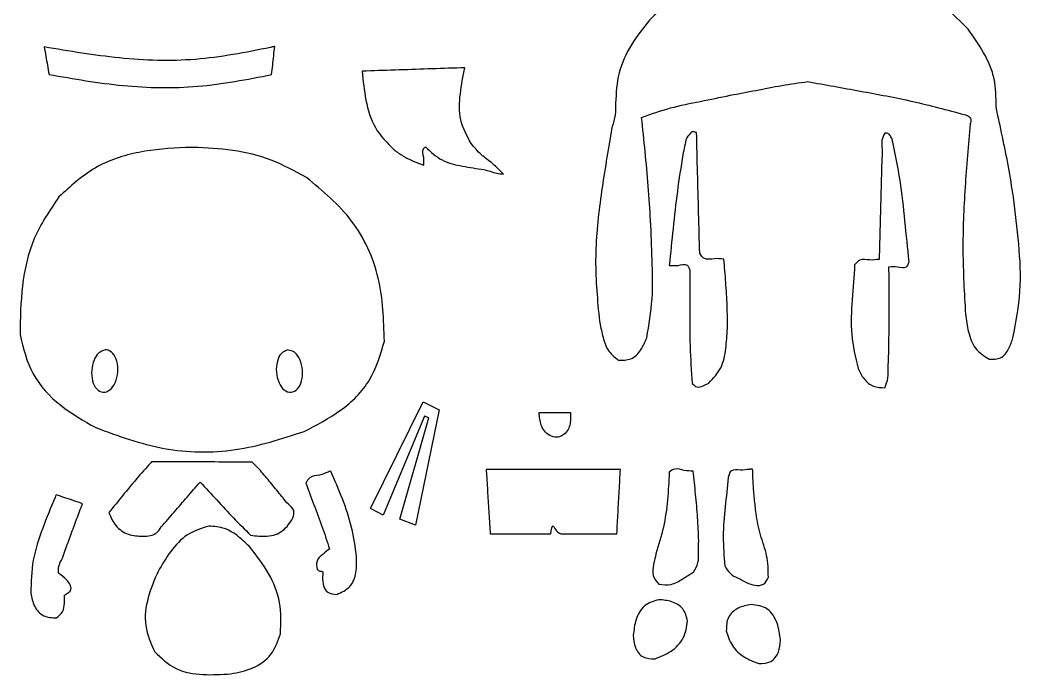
# Model space of a CAD drawing. Extents: x 20 to 557, y 92 to 795.
# Drawn here: x 20 to 531, y 92 to 427 of the extents above; entities that cross this region are included whole.
import ezdxf

# ---------------------------------------------------------------- set-up
doc = ezdxf.new("R2010")
doc.units = 0
doc.layers.add('Layer_1', color=7, linetype='CONTINUOUS')

msp = doc.modelspace()

# ---------------------------------------------------------------- linework, layer by layer
at = {"layer": 'Layer_1', "color": 7}
for points in [[(147.620464, 413.102479), (147.620464, 413.102479)], [(244.993272, 402.661839), (244.993272, 402.661799)], [(363.129992, 369.969175), (363.129992, 369.969175)], [(461.748384, 369.221311), (461.748384, 369.221311)], [(108.231816, 362.009031), (108.231816, 362.008991)], [(63.106816, 258.358991), (63.106816, 258.358991)], [(156.506816, 258.358991), (156.506816, 258.358991)], [(198.722808, 177.256151), (225.791384, 231.891551), (233.89964, 227.677895), (221.828112, 168.779647), (213.729432, 171.737855), (228.670368, 223.701727), (226.492816, 224.465559), (205.297416, 173.913047), (198.722808, 177.256151)], [(285.030728, 226.299231), (301.13, 226.299231)], [(285.030728, 226.299231), (285.030728, 226.299231)], [(86.91684, 201.089015), (86.46684, 200.689015), (86.46684, 200.689055)], [(178.498576, 196.355303), (177.738256, 196.106471), (177.123576, 195.905303), (177.123576, 195.905303)], [(258.044304, 195.468255), (258.044304, 195.468255)], [(351.533768, 195.813895), (351.531368, 195.738215), (351.531504, 195.738183)], [(392.481504, 197.288183), (392.481504, 197.288183)], [(38.144498, 184.233471), (37.81449, 183.504711), (37.544498, 182.908471), (37.544498, 182.908471)], [(116.148064, 168.256055), (116.148064, 168.256055)], [(346.183408, 130.597055), (346.183408, 130.597055)], [(393.363992, 128.147695), (393.363992, 128.147695)]]:
    msp.add_lwpolyline(points, dxfattribs=at)
for points, knots in [([(418.3338, 459.217503), (408.840355, 458.32718), (389.88262, 456.549269), (362.514958, 446.439457), (348.415691, 433.564019), (341.3838, 427.142503)], [0, 0, 0, 0, 28.581593, 57.075412, 85.426163, 85.426163, 85.426163, 85.426163]), ([(504.3588, 422.467503), (496.717446, 430.062943), (481.417547, 445.27091), (450.478651, 456.95323), (429.062323, 458.461789), (418.3338, 459.217503)], [0, 0, 0, 0, 32.030317, 64.132689, 96.357362, 96.357362, 96.357362, 96.357362]), ([(341.3838, 427.142503), (338.153973, 423.027975), (331.694013, 414.798529), (324.925108, 400.281177), (324.380387, 389.778794), (324.1088, 384.542503)], [0, 0, 0, 0, 15.693298, 31.388085, 46.994056, 46.994056, 46.994056, 46.994056]), ([(518.5838, 382.692503), (518.590365, 387.514006), (518.603553, 397.199355), (512.646785, 410.677922), (507.119955, 418.539786), (504.3588, 422.467503)], [0, 0, 0, 0, 14.321772, 28.769317, 43.19325, 43.19325, 43.19325, 43.19325]), ([(147.620464, 413.102479), (134.903985, 410.575538), (109.445925, 405.516667), (70.322192, 406.90839), (44.772863, 411.204139), (31.995426, 413.352479)], [0, 0, 0, 0, 38.782848, 77.642253, 116.518528, 116.518528, 116.518528, 116.518528]), ([(31.995426, 413.352479), (32.270042, 411.794071), (32.819273, 408.677252), (33.632663, 404.000199), (34.1912, 400.885046), (34.470466, 399.327479)], [0, 0, 0, 0, 4.747257, 9.494523, 14.241728, 14.241728, 14.241728, 14.241728]), ([(149.870464, 413.677479), (149.620464, 413.61359), (149.120464, 413.485813), (148.370464, 413.294145), (147.870464, 413.166367), (147.620464, 413.102479)], [0, 0, 0, 0, 0.774103, 1.548207, 2.32231, 2.32231, 2.32231, 2.32231]), ([(148.245464, 399.202479), (148.427046, 400.810698), (148.79021, 404.027137), (149.338953, 408.851345), (149.693294, 412.068769), (149.870464, 413.677479)], [0, 0, 0, 0, 4.855313, 9.71063, 14.565936, 14.565936, 14.565936, 14.565936]), ([(34.470466, 399.327479), (47.028318, 397.103352), (72.143528, 392.655187), (110.660322, 391.910508), (135.723121, 396.772993), (148.245464, 399.202479)], [0, 0, 0, 0, 38.2422, 76.482895, 114.668357, 114.668357, 114.668357, 114.668357]), ([(244.993272, 402.661799), (239.387729, 402.472486), (228.176641, 402.09386), (211.360265, 401.518551), (200.148934, 401.147383), (194.543272, 400.961799)], [0, 0, 0, 0, 16.826217, 33.652439, 50.478636, 50.478636, 50.478636, 50.478636]), ([(194.543272, 400.961799), (195.038443, 396.018647), (196.02532, 386.166936), (200.2487, 371.443738), (207.29824, 364.302579), (210.818272, 360.736799)], [0, 0, 0, 0, 14.952786, 29.800934, 44.609219, 44.609219, 44.609219, 44.609219]), ([(250.293272, 363.936799), (248.099961, 367.878678), (243.695715, 375.794111), (244.45093, 389.605307), (246.110579, 398.34956), (246.943272, 402.736799)], [0, 0, 0, 0, 13.26987, 26.646371, 40.115662, 40.115662, 40.115662, 40.115662]), ([(382.6838, 388.642503), (387.076115, 389.481507), (395.864489, 391.16023), (409.018577, 393.750139), (417.860757, 395.02128), (422.271968, 395.655431)], [0, 0, 0, 0, 13.415785, 26.843008, 40.210358, 40.210358, 40.210358, 40.210358]), ([(422.271968, 395.655431), (431.234111, 394.038069), (449.159652, 390.803118), (476.013819, 385.865692), (493.573242, 381.130122), (502.3338, 378.767503)], [0, 0, 0, 0, 27.324165, 54.65216, 81.861178, 81.861178, 81.861178, 81.861178]), ([(324.1088, 384.542503), (324.133061, 382.535576), (324.182217, 378.469193), (322.272855, 372.63274), (321.613333, 368.599592), (321.283904, 366.585047)], [0, 0, 0, 0, 5.979777, 12.11607, 18.240025, 18.240025, 18.240025, 18.240025]), ([(337.4088, 377.342503), (342.289633, 379.065834), (352.082605, 382.52355), (367.402218, 385.492895), (377.589448, 387.592532), (382.6838, 388.642503)], [0, 0, 0, 0, 15.506268, 31.111997, 46.722247, 46.722247, 46.722247, 46.722247]), ([(502.3338, 378.767503), (503.130599, 378.598228), (504.565241, 378.293447), (506.02344, 376.247823), (505.547755, 374.813435), (505.2838, 374.017503)], [0, 0, 0, 0, 2.382727, 4.290118, 6.667974, 6.667974, 6.667974, 6.667974]), ([(527.4588, 336.592503), (526.666323, 341.759137), (525.081045, 352.094509), (521.844842, 367.413256), (519.668723, 377.609217), (518.5838, 382.692503)], [0, 0, 0, 0, 15.678004, 31.362396, 46.956635, 46.956635, 46.956635, 46.956635]), ([(341.992896, 324.511671), (341.622418, 330.400423), (340.881047, 342.184503), (339.255983, 359.789923), (338.023299, 371.503316), (337.4088, 377.342503)], [0, 0, 0, 0, 17.700319, 35.420408, 53.034856, 53.034856, 53.034856, 53.034856]), ([(505.2838, 374.017503), (504.386319, 363.2171), (502.591114, 341.613367), (501.100943, 309.091135), (502.356364, 287.438894), (502.9838, 276.617503)], [0, 0, 0, 0, 32.517612, 65.044039, 97.542062, 97.542062, 97.542062, 97.542062]), ([(363.129992, 369.969175), (362.115026, 368.980937), (360.010141, 366.93148), (359.479249, 362.479677), (358.812414, 359.655084), (358.48256, 358.257879)], [0, 0, 0, 0, 4.127622, 8.560065, 12.898784, 12.898784, 12.898784, 12.898784]), ([(365.479992, 369.594175), (365.219441, 369.649781), (364.695982, 369.761495), (363.933959, 370.052109), (363.396106, 369.996626), (363.129992, 369.969175)], [0, 0, 0, 0, 0.800752, 1.608748, 2.400015, 2.400015, 2.400015, 2.400015]), ([(367.09216, 307.793351), (366.912713, 314.660103), (366.553818, 328.393608), (366.009765, 348.993709), (365.656583, 362.727355), (365.479992, 369.594175)], [0, 0, 0, 0, 20.607289, 41.21458, 61.821849, 61.821849, 61.821849, 61.821849]), ([(461.748384, 369.221311), (461.117409, 368.067083), (459.7149, 365.501509), (460.580281, 361.032714), (460.32839, 357.989195), (460.205152, 356.500151)], [0, 0, 0, 0, 3.838574, 8.53224, 13.028339, 13.028339, 13.028339, 13.028339]), ([(465.598384, 365.546311), (465.393736, 366.167901), (464.986005, 367.406322), (463.810345, 369.252084), (462.426915, 369.231437), (461.748384, 369.221311)], [0, 0, 0, 0, 1.998028, 3.980763, 5.889331, 5.889331, 5.889331, 5.889331]), ([(266.743272, 348.361799), (264.993428, 350.167724), (261.484204, 353.789417), (255.133972, 358.034463), (251.90915, 361.966535), (250.293272, 363.936799)], [0, 0, 0, 0, 7.529603, 15.100242, 22.703511, 22.703511, 22.703511, 22.703511]), ([(321.283904, 366.585047), (319.548782, 356.292574), (316.077897, 335.703831), (312.889782, 304.406055), (314.836388, 283.574058), (315.808808, 273.167503)], [0, 0, 0, 0, 31.330057, 62.67167, 93.956507, 93.956507, 93.956507, 93.956507]), ([(474.17028, 303.492487), (473.450997, 310.427273), (472.012154, 324.299496), (469.913779, 345.112251), (467.034804, 358.744639), (465.598384, 365.546311)], [0, 0, 0, 0, 20.920395, 41.848792, 62.6882, 62.6882, 62.6882, 62.6882]), ([(104.206816, 361.984031), (96.253795, 361.477495), (80.378557, 360.466385), (57.130374, 352.863034), (45.369443, 342.032745), (39.50682, 336.634031)], [0, 0, 0, 0, 23.910402, 47.728191, 71.401882, 71.401882, 71.401882, 71.401882]), ([(108.231816, 362.008991), (107.783922, 362.010967), (106.8891, 362.014915), (105.547361, 362.006845), (104.653655, 361.991636), (104.206816, 361.984031)], [0, 0, 0, 0, 1.34369, 2.68448, 4.025184, 4.025184, 4.025184, 4.025184]), ([(166.031816, 346.609031), (160.126354, 349.828894), (148.295465, 356.279504), (128.438331, 361.02379), (114.974582, 361.680263), (108.231816, 362.009031)], [0, 0, 0, 0, 20.108482, 40.284942, 60.526794, 60.526794, 60.526794, 60.526794]), ([(210.818272, 360.736799), (212.365485, 359.631078), (215.461965, 357.418169), (220.626259, 354.923085), (224.201211, 353.600026), (225.993272, 352.936799)], [0, 0, 0, 0, 5.696179, 11.399924, 17.13301, 17.13301, 17.13301, 17.13301]), ([(225.993272, 352.936799), (226.122531, 354.178434), (226.40142, 356.857381), (224.795549, 360.724403), (226.521371, 361.899524), (226.943272, 362.186799)], [0, 0, 0, 0, 3.857394, 8.322695, 9.767503, 9.767503, 9.767503, 9.767503]), ([(226.943272, 362.186799), (229.632729, 359.698894), (235.027962, 354.707987), (245.920339, 352.220285), (253.078042, 351.182394), (256.668272, 350.661799)], [0, 0, 0, 0, 10.803498, 21.672555, 32.610945, 32.610945, 32.610945, 32.610945]), ([(358.48256, 358.257879), (357.496602, 351.993996), (355.524812, 339.467025), (353.455312, 320.551552), (352.188604, 307.931676), (351.554992, 301.619175)], [0, 0, 0, 0, 19.020375, 38.038337, 57.071759, 57.071759, 57.071759, 57.071759]), ([(460.205152, 356.500151), (460.0544, 350.744169), (459.752896, 339.232204), (459.30064, 321.964258), (458.999136, 310.452293), (458.848384, 304.696311)], [0, 0, 0, 0, 17.273867, 34.547737, 51.821604, 51.821604, 51.821604, 51.821604]), ([(256.668272, 350.661799), (257.785466, 350.373861), (260.01337, 349.799656), (263.279951, 348.602539), (265.587073, 348.442168), (266.743272, 348.361799)], [0, 0, 0, 0, 3.463097, 6.906097, 10.364878, 10.364878, 10.364878, 10.364878]), ([(205.906816, 262.934031), (205.569991, 273.744242), (204.896749, 295.351578), (191.023041, 325.888959), (174.352598, 339.710321), (166.031816, 346.609031)], [0, 0, 0, 0, 32.279955, 64.520836, 96.650209, 96.650209, 96.650209, 96.650209]), ([(39.50682, 336.634031), (34.825307, 329.756017), (25.432829, 315.95672), (20.078567, 291.143177), (19.780816, 274.541557), (19.63182, 266.234031)], [0, 0, 0, 0, 24.7537, 49.663123, 74.612889, 74.612889, 74.612889, 74.612889]), ([(527.2338, 264.642503), (528.743418, 272.547422), (531.770238, 288.396981), (530.476093, 312.650596), (528.464029, 328.616115), (527.4588, 336.592503)], [0, 0, 0, 0, 24.058084, 48.237053, 72.377451, 72.377451, 72.377451, 72.377451]), ([(340.0588, 264.642503), (341.164691, 271.222731), (343.381424, 284.41265), (342.851449, 304.500237), (342.278969, 317.843789), (341.992896, 324.511671)], [0, 0, 0, 0, 19.970111, 40.029639, 60.065762, 60.065762, 60.065762, 60.065762]), ([(379.505, 304.744175), (377.919139, 304.95411), (374.672319, 305.383921), (369.511572, 304.013107), (367.800226, 306.687024), (367.09216, 307.793351)], [0, 0, 0, 0, 4.896011, 10.02387, 13.64286, 13.64286, 13.64286, 13.64286]), ([(351.554992, 301.619175), (352.982081, 301.504868), (355.874686, 301.273175), (360.861341, 302.890283), (361.750852, 300.017698), (362.121968, 298.819215)], [0, 0, 0, 0, 4.467903, 9.056112, 12.340795, 12.340795, 12.340795, 12.340795]), ([(381.23, 269.169175), (381.247301, 273.128833), (381.281908, 281.049551), (380.446483, 292.904191), (379.818821, 300.797595), (379.505, 304.744175)], [0, 0, 0, 0, 11.87488, 23.753967, 35.632319, 35.632319, 35.632319, 35.632319]), ([(458.848384, 304.696311), (457.277215, 304.493504), (454.057026, 304.077842), (449.046683, 305.345988), (447.119576, 302.882651), (446.310752, 301.848767)], [0, 0, 0, 0, 4.825967, 9.891061, 13.554508, 13.554508, 13.554508, 13.554508]), ([(463.848384, 300.921311), (465.239116, 301.053009), (468.08305, 301.322321), (472.926016, 299.651709), (473.814794, 302.395176), (474.17028, 303.492487)], [0, 0, 0, 0, 4.356109, 8.907892, 11.942063, 11.942063, 11.942063, 11.942063]), ([(362.121968, 298.819215), (362.102637, 292.416961), (362.063963, 279.608653), (361.864123, 260.392651), (362.841696, 247.622726), (363.329992, 241.244175)], [0, 0, 0, 0, 19.209352, 38.430102, 57.612291, 57.612291, 57.612291, 57.612291]), ([(446.310752, 301.848767), (445.883104, 295.941377), (445.026957, 284.11485), (443.92269, 266.229821), (446.660149, 254.641975), (448.023384, 248.871311)], [0, 0, 0, 0, 17.79749, 35.630373, 53.320653, 53.320653, 53.320653, 53.320653]), ([(463.689704, 254.871143), (463.785214, 259.987212), (463.976236, 270.219474), (464.001675, 285.571077), (463.899481, 295.804577), (463.848384, 300.921311)], [0, 0, 0, 0, 15.350659, 30.701695, 46.052638, 46.052638, 46.052638, 46.052638]), ([(502.9838, 276.617503), (503.382937, 273.632843), (504.182893, 267.650942), (507.302052, 258.657533), (512.509461, 255.318292), (515.0838, 253.667503)], [0, 0, 0, 0, 9.095351, 18.229043, 27.159004, 27.159004, 27.159004, 27.159004]), ([(315.808808, 273.167503), (316.341612, 270.693051), (317.409427, 265.733897), (319.476368, 258.134296), (323.451806, 254.839457), (325.4088, 253.217503)], [0, 0, 0, 0, 7.648668, 15.329018, 22.775542, 22.775542, 22.775542, 22.775542]), ([(19.63182, 266.234031), (21.31665, 259.266646), (24.697425, 245.285905), (39.857082, 229.150418), (52.222175, 222.123622), (58.40682, 218.609031)], [0, 0, 0, 0, 21.192166, 42.524162, 63.870645, 63.870645, 63.870645, 63.870645]), ([(371.729992, 241.444175), (374.047895, 243.897939), (378.736544, 248.861407), (380.637413, 259.111166), (381.032615, 265.81895), (381.23, 269.169175)], [0, 0, 0, 0, 9.922652, 20.071521, 30.19822, 30.19822, 30.19822, 30.19822]), ([(164.881816, 216.684031), (171.243674, 219.97094), (183.956778, 226.539275), (199.900168, 242.094044), (203.908512, 256.000942), (205.906816, 262.934031)], [0, 0, 0, 0, 21.491141, 42.946431, 64.276449, 64.276449, 64.276449, 64.276449]), ([(325.4088, 253.217503), (327.699322, 253.126595), (332.38315, 252.9407), (337.437606, 258.362288), (339.186352, 262.552172), (340.0588, 264.642503)], [0, 0, 0, 0, 6.582939, 13.461281, 20.309411, 20.309411, 20.309411, 20.309411]), ([(515.0838, 253.667503), (517.164873, 253.610743), (521.394752, 253.495375), (525.409792, 258.873269), (526.624561, 262.715516), (527.2338, 264.642503)], [0, 0, 0, 0, 5.906429, 12.0051, 18.141114, 18.141114, 18.141114, 18.141114]), ([(63.106816, 258.358991), (63.181669, 258.364141), (63.330894, 258.374409), (63.556272, 258.373047), (64.932905, 258.301764), (67.599671, 256.635834), (69.460714, 252.278374), (69.874531, 246.986357), (68.635711, 241.823945), (66.126409, 237.814734), (62.031311, 236.077241), (58.258803, 238.436551), (56.405098, 242.784195), (55.995483, 247.99361), (57.155985, 252.91631), (59.414892, 257.011612), (61.966812, 257.942943), (63.106816, 258.358991)], [0, 0, 0, 0, 0.225016, 0.448583, 0.675693, 4.357434, 8.930543, 14.484765, 20.038437, 24.609234, 28.289039, 31.970778, 36.543886, 42.098108, 47.335408, 51.721705, 55.263269, 55.263269, 55.263269, 55.263269]), ([(156.506816, 258.358991), (157.750945, 258.083949), (160.540272, 257.467308), (163.086389, 253.170085), (164.324631, 248.105022), (163.908948, 242.783482), (162.054823, 238.436485), (158.280185, 236.076637), (154.181401, 237.816203), (151.658737, 241.815364), (150.410443, 247.008188), (150.836171, 252.202066), (152.666887, 256.846555), (155.322422, 257.892493), (156.506816, 258.358991)], [0, 0, 0, 0, 3.685924, 8.263814, 13.81905, 19.373271, 23.94638, 27.628122, 31.314046, 35.891936, 41.447172, 47.001393, 51.574502, 55.256244, 55.256244, 55.256244, 55.256244]), ([(461.798384, 239.046311), (462.404739, 240.69708), (463.644347, 244.071848), (463.351475, 249.491658), (463.577505, 253.086632), (463.689704, 254.871143)], [0, 0, 0, 0, 5.220298, 10.672175, 16.0459, 16.0459, 16.0459, 16.0459]), ([(448.023384, 248.871311), (448.931568, 247.053175), (450.748706, 243.415363), (455.654757, 239.197585), (459.770254, 239.096249), (461.798384, 239.046311)], [0, 0, 0, 0, 6.098599, 12.202367, 18.132916, 18.132916, 18.132916, 18.132916]), ([(363.329992, 241.244175), (364.016937, 240.458043), (365.493672, 238.768082), (368.900097, 240.013608), (370.791665, 240.969833), (371.729992, 241.444175)], [0, 0, 0, 0, 2.871468, 6.17284, 9.422558, 9.422558, 9.422558, 9.422558]), ([(301.13, 226.299231), (301.128429, 225.211338), (301.123841, 222.03362), (300.271616, 216.497838), (293.688551, 212.286515), (286.981535, 216.439445), (285.374778, 221.988693), (285.117118, 225.216863), (285.030728, 226.299231)], [0, 0, 0, 0, 3.281647, 9.585638, 15.955889, 23.009014, 29.478211, 32.741349, 32.741349, 32.741349, 32.741349]), ([(58.40682, 218.609031), (69.842435, 214.413841), (92.745225, 206.011884), (130.095005, 205.345467), (153.294711, 212.90728), (164.881816, 216.684031)], [0, 0, 0, 0, 36.385204, 72.870822, 109.276332, 109.276332, 109.276332, 109.276332]), ([(86.46684, 200.689055), (84.004004, 197.931117), (79.070905, 192.406924), (72.083819, 183.767882), (67.371531, 178.047488), (65.01684, 175.189055)], [0, 0, 0, 0, 11.09087, 22.215188, 33.325791, 33.325791, 33.325791, 33.325791]), ([(138.34184, 201.014055), (132.627951, 201.022122), (121.200172, 201.038255), (104.058508, 201.065007), (92.63073, 201.081012), (86.91684, 201.089015)], [0, 0, 0, 0, 17.141686, 34.283369, 51.425055, 51.425055, 51.425055, 51.425055]), ([(154.126152, 182.678535), (152.396536, 184.743709), (148.936545, 188.874964), (143.938944, 195.217625), (140.20367, 199.085921), (138.34184, 201.014055)], [0, 0, 0, 0, 8.082204, 16.167952, 24.20357, 24.20357, 24.20357, 24.20357]), ([(177.123576, 195.905303), (175.700557, 195.298162), (172.744595, 194.03698), (167.881068, 193.9017), (166.333444, 191.36966), (165.708632, 190.347415)], [0, 0, 0, 0, 4.683, 9.727744, 13.143414, 13.143414, 13.143414, 13.143414]), ([(191.698576, 152.480303), (190.996808, 157.547747), (189.591078, 167.698471), (184.61496, 182.285076), (180.536382, 191.667502), (178.498576, 196.355303)], [0, 0, 0, 0, 15.315171, 30.678199, 46.0189, 46.0189, 46.0189, 46.0189]), ([(257.944304, 197.168255), (257.955419, 196.979366), (257.977649, 196.601589), (258.010959, 196.034921), (258.033189, 195.657144), (258.044304, 195.468255)], [0, 0, 0, 0, 0.567646, 1.135293, 1.702939, 1.702939, 1.702939, 1.702939]), ([(258.044304, 195.468255), (258.260657, 191.99879), (258.693363, 185.059858), (259.336387, 174.651089), (259.774998, 167.712531), (259.994304, 164.243255)], [0, 0, 0, 0, 10.428613, 20.857231, 31.285832, 31.285832, 31.285832, 31.285832]), ([(324.744304, 164.243255), (324.943586, 167.901777), (325.342151, 175.218831), (325.95298, 186.193696), (326.363863, 193.51007), (326.569304, 197.168255)], [0, 0, 0, 0, 10.991837, 21.983699, 32.975546, 32.975546, 32.975546, 32.975546]), ([(351.531504, 195.738183), (351.307696, 191.03045), (350.860957, 181.633424), (348.870622, 167.610816), (346.111977, 158.614894), (344.731504, 154.113183)], [0, 0, 0, 0, 14.139416, 28.223446, 42.330983, 42.330983, 42.330983, 42.330983]), ([(363.706504, 196.413183), (362.210083, 196.428064), (359.103578, 196.458958), (354.720846, 198.225553), (352.442253, 196.501344), (351.533768, 195.813895)], [0, 0, 0, 0, 4.538238, 9.42118, 12.658938, 12.658938, 12.658938, 12.658938]), ([(366.581504, 160.663183), (366.429191, 164.647024), (366.124551, 172.615094), (365.050001, 184.529952), (364.15433, 192.45216), (363.706504, 196.413183)], [0, 0, 0, 0, 11.958422, 23.918012, 35.877109, 35.877109, 35.877109, 35.877109]), ([(392.481504, 197.288183), (391.014077, 197.081776), (388.088367, 196.670247), (382.919801, 197.562434), (382.049546, 194.531896), (381.656504, 193.163183)], [0, 0, 0, 0, 4.601917, 9.175159, 12.941772, 12.941772, 12.941772, 12.941772]), ([(394.156504, 197.413183), (393.970393, 197.399291), (393.598171, 197.371508), (393.039837, 197.329846), (392.667615, 197.30207), (392.481504, 197.288183)], [0, 0, 0, 0, 0.559887, 1.119772, 1.679658, 1.679658, 1.679658, 1.679658]), ([(395.931504, 174.738183), (395.629498, 177.241017), (395.024082, 182.258328), (394.424583, 189.822381), (394.245847, 194.883376), (394.156504, 197.413183)], [0, 0, 0, 0, 7.56254, 15.160258, 22.753829, 22.753829, 22.753829, 22.753829]), ([(91.85244, 167.798343), (94.05404, 170.350089), (98.457239, 175.453581), (105.062041, 183.108817), (109.46524, 188.212309), (111.66684, 190.764055)], [0, 0, 0, 0, 10.11069, 20.221379, 30.332068, 30.332068, 30.332068, 30.332068]), ([(111.66684, 190.764055), (114.53724, 187.726644), (120.283592, 181.645948), (128.653962, 172.344275), (134.589765, 166.497068), (137.54184, 163.589055)], [0, 0, 0, 0, 12.537557, 25.099366, 37.527912, 37.527912, 37.527912, 37.527912]), ([(165.708632, 190.347415), (167.101283, 186.58028), (169.893765, 179.026589), (174.2112, 167.849514), (176.647585, 160.267688), (177.848576, 156.530303)], [0, 0, 0, 0, 12.049438, 24.161001, 35.935297, 35.935297, 35.935297, 35.935297]), ([(381.656504, 193.163183), (381.154253, 188.14685), (380.148352, 178.100198), (378.68602, 163.014192), (379.534455, 152.963063), (379.956504, 147.963183)], [0, 0, 0, 0, 15.133528, 30.309248, 45.330638, 45.330638, 45.330638, 45.330638]), ([(51.569498, 179.708471), (50.079306, 180.215614), (47.098914, 181.229902), (42.624758, 182.74081), (39.637912, 183.735919), (38.144498, 184.233471)], [0, 0, 0, 0, 4.72237, 9.444771, 14.167117, 14.167117, 14.167117, 14.167117]), ([(37.544498, 182.908471), (35.374419, 177.689664), (31.0238, 167.22689), (25.593236, 150.950605), (25.293718, 139.558876), (25.144498, 133.883471)], [0, 0, 0, 0, 16.981179, 34.044226, 50.985136, 50.985136, 50.985136, 50.985136]), ([(42.705354, 155.873223), (43.682146, 158.524841), (45.635722, 163.828056), (48.538782, 171.792469), (50.55933, 177.06999), (51.569498, 179.708471)], [0, 0, 0, 0, 8.47746, 16.95485, 25.430446, 25.430446, 25.430446, 25.430446]), ([(159.16684, 172.414055), (159.525457, 173.727842), (160.290744, 176.531453), (156.622779, 179.354655), (154.95732, 181.571961), (154.126152, 182.678535)], [0, 0, 0, 0, 3.750486, 8.003506, 12.240609, 12.240609, 12.240609, 12.240609]), ([(65.01684, 175.189055), (66.055419, 172.814056), (68.118612, 168.095991), (74.811728, 163.38463), (79.970687, 163.188004), (82.56684, 163.089055)], [0, 0, 0, 0, 7.684817, 15.26631, 22.946451, 22.946451, 22.946451, 22.946451]), ([(402.206504, 142.113183), (402.134002, 145.822111), (401.987954, 153.293339), (397.731761, 163.724191), (396.530236, 171.075133), (395.931504, 174.738183)], [0, 0, 0, 0, 11.03429, 22.227367, 33.345049, 33.345049, 33.345049, 33.345049]), ([(137.54184, 163.589055), (140.355395, 163.212267), (145.931761, 162.465486), (154.552944, 165.167916), (157.627779, 169.996955), (159.16684, 172.414055)], [0, 0, 0, 0, 8.501223, 16.849124, 25.214889, 25.214889, 25.214889, 25.214889]), ([(82.56684, 163.089055), (83.81775, 163.100841), (86.241584, 163.123678), (89.766527, 164.690096), (91.140568, 166.737573), (91.85244, 167.798343)], [0, 0, 0, 0, 3.737084, 7.241189, 11.008312, 11.008312, 11.008312, 11.008312]), ([(116.148064, 168.256055), (112.316845, 167.05641), (104.590091, 164.636982), (96.292251, 155.423033), (92.229993, 148.529286), (90.198064, 145.081055)], [0, 0, 0, 0, 11.842226, 23.883254, 35.933766, 35.933766, 35.933766, 35.933766]), ([(137.473064, 157.181055), (135.523958, 159.122135), (131.625256, 163.004783), (124.467965, 167.609387), (118.913311, 168.041125), (116.148064, 168.256055)], [0, 0, 0, 0, 8.272904, 16.547888, 24.751199, 24.751199, 24.751199, 24.751199]), ([(290.969304, 164.243255), (291.28096, 166.521015), (291.746853, 169.926023), (293.509403, 165.704792), (295.123811, 164.809306), (296.144304, 164.243255)], [0, 0, 0, 0, 4.285614, 6.406532, 10.050787, 10.050787, 10.050787, 10.050787]), ([(296.144304, 164.243255), (299.322082, 164.243255), (305.677637, 164.243255), (315.210971, 164.243255), (321.566526, 164.243255), (324.744304, 164.243255)], [0, 0, 0, 0, 9.533334, 19.066666, 28.6, 28.6, 28.6, 28.6]), ([(363.881504, 144.713183), (364.810906, 146.279351), (366.711456, 149.482034), (366.492895, 155.138355), (366.552053, 158.826914), (366.581504, 160.663183)], [0, 0, 0, 0, 5.349653, 10.939591, 16.481178, 16.481178, 16.481178, 16.481178]), ([(39.444498, 143.958471), (39.331146, 145.201414), (39.07633, 147.99557), (41.43669, 151.667963), (42.289935, 154.496227), (42.705354, 155.873223)], [0, 0, 0, 0, 3.651931, 8.209601, 12.534018, 12.534018, 12.534018, 12.534018]), ([(152.773064, 113.181055), (153.000159, 118.536333), (153.455409, 129.271863), (147.242619, 144.493156), (140.730603, 152.95043), (137.473064, 157.181055)], [0, 0, 0, 0, 15.923459, 31.921173, 47.933939, 47.933939, 47.933939, 47.933939]), ([(177.848576, 156.530303), (176.696047, 155.657321), (174.357083, 153.885676), (170.801592, 150.627574), (171.290276, 147.583539), (171.523576, 146.130303)], [0, 0, 0, 0, 4.422336, 8.974776, 13.133547, 13.133547, 13.133547, 13.133547]), ([(344.731504, 154.113183), (344.329037, 152.327947), (343.514872, 148.716524), (342.518511, 142.85815), (344.971605, 139.894629), (346.156504, 138.463183)], [0, 0, 0, 0, 5.570515, 11.268812, 16.592835, 16.592835, 16.592835, 16.592835]), ([(181.548576, 133.305303), (184.014919, 134.395899), (188.968217, 136.586204), (191.846214, 144.611175), (191.748001, 149.84592), (191.698576, 152.480303)], [0, 0, 0, 0, 7.779756, 15.624526, 23.571927, 23.571927, 23.571927, 23.571927]), ([(42.369498, 132.883471), (43.858311, 133.764806), (47.098833, 135.683105), (43.585779, 141.130057), (40.826311, 143.014719), (39.444498, 143.958471)], [0, 0, 0, 0, 4.450667, 9.68724, 14.939623, 14.939623, 14.939623, 14.939623]), ([(90.198064, 145.081055), (88.320398, 140.693033), (84.563842, 131.91413), (82.563596, 117.138581), (86.543755, 108.300954), (88.523064, 103.906055)], [0, 0, 0, 0, 14.350327, 28.710002, 42.915089, 42.915089, 42.915089, 42.915089]), ([(171.523576, 146.130303), (171.927767, 145.757812), (172.698596, 145.047438), (174.712321, 145.204782), (174.482893, 144.053743), (174.373576, 143.505303)], [0, 0, 0, 0, 1.649082, 3.144947, 4.506373, 4.506373, 4.506373, 4.506373]), ([(174.373576, 143.505303), (174.318463, 141.891038), (174.208604, 138.673298), (176.497556, 133.655034), (179.889516, 133.420176), (181.548576, 133.305303)], [0, 0, 0, 0, 4.894519, 9.756325, 14.410962, 14.410962, 14.410962, 14.410962]), ([(346.156504, 138.463183), (348.302136, 138.238483), (352.684783, 137.779513), (358.419683, 141.271074), (362.069329, 143.571127), (363.881504, 144.713183)], [0, 0, 0, 0, 6.300756, 12.869859, 19.348531, 19.348531, 19.348531, 19.348531]), ([(379.956504, 147.963183), (380.717107, 146.550935), (382.273286, 143.661502), (386.835782, 141.62529), (389.67177, 140.097586), (391.081504, 139.338183)], [0, 0, 0, 0, 4.681085, 9.577416, 14.417035, 14.417035, 14.417035, 14.417035]), ([(391.081504, 139.338183), (392.451419, 138.765631), (395.157163, 137.634773), (400.174657, 137.924636), (401.532408, 140.723568), (402.206504, 142.113183)], [0, 0, 0, 0, 4.497464, 8.883027, 13.207282, 13.207282, 13.207282, 13.207282]), ([(25.144498, 133.883471), (25.588351, 131.643423), (26.472909, 127.179218), (31.355583, 121.535054), (35.999147, 121.400153), (38.294498, 121.333471)], [0, 0, 0, 0, 6.831751, 13.615033, 20.245609, 20.245609, 20.245609, 20.245609]), ([(38.294498, 121.333471), (39.468477, 122.278283), (41.856958, 124.20052), (42.420061, 128.738367), (42.38571, 131.554422), (42.369498, 132.883471)], [0, 0, 0, 0, 4.357769, 8.865957, 12.895264, 12.895264, 12.895264, 12.895264]), ([(346.183408, 130.597055), (343.540559, 129.822435), (338.177726, 128.250587), (334.068048, 120.464629), (333.444867, 115.068818), (333.133408, 112.372055)], [0, 0, 0, 0, 7.958885, 16.150057, 24.3343, 24.3343, 24.3343, 24.3343]), ([(360.883408, 119.722055), (360.307644, 121.930317), (359.148965, 126.374271), (352.872893, 130.059876), (348.416246, 130.417754), (346.183408, 130.597055)], [0, 0, 0, 0, 6.611175, 13.304476, 20.024952, 20.024952, 20.024952, 20.024952]), ([(393.363992, 128.147695), (391.070477, 127.726955), (386.52559, 126.893206), (380.861518, 121.808987), (380.746623, 117.073165), (380.688992, 114.697695)], [0, 0, 0, 0, 6.954244, 13.780706, 20.650886, 20.650886, 20.650886, 20.650886]), ([(408.363992, 109.997695), (408.000377, 112.89606), (407.276421, 118.666696), (402.374791, 126.987332), (396.350739, 127.763077), (393.363992, 128.147695)], [0, 0, 0, 0, 8.821591, 17.563762, 26.160412, 26.160412, 26.160412, 26.160412]), ([(344.258408, 100.372055), (347.079208, 101.489368), (352.734222, 103.729308), (359.525904, 110.587445), (360.433097, 116.691926), (360.883408, 119.722055)], [0, 0, 0, 0, 9.083872, 18.210939, 27.206716, 27.206716, 27.206716, 27.206716]), ([(127.266888, 92.680279), (131.111654, 93.411218), (138.764961, 94.866208), (148.903367, 101.97413), (151.482447, 109.443333), (152.773064, 113.181055)], [0, 0, 0, 0, 11.707286, 23.304263, 34.920636, 34.920636, 34.920636, 34.920636]), ([(380.688992, 114.697695), (381.516274, 112.053428), (383.184386, 106.721594), (389.566193, 100.865815), (394.75499, 98.901111), (397.338992, 97.922695)], [0, 0, 0, 0, 8.197665, 16.529571, 24.794969, 24.794969, 24.794969, 24.794969]), ([(333.133408, 112.372055), (333.272266, 110.256725), (333.547154, 106.069138), (337.785742, 100.475106), (342.104023, 100.406355), (344.258408, 100.372055)], [0, 0, 0, 0, 6.325064, 12.521331, 18.690367, 18.690367, 18.690367, 18.690367]), ([(397.338992, 97.922695), (399.487135, 97.985717), (403.792491, 98.112028), (407.962823, 103.718784), (408.22943, 107.891591), (408.363992, 109.997695)], [0, 0, 0, 0, 6.155661, 12.337314, 18.636816, 18.636816, 18.636816, 18.636816]), ([(88.523064, 103.906055), (91.930362, 100.648206), (98.803743, 94.076301), (113.259098, 91.779491), (122.592997, 92.379719), (127.266888, 92.680279)], [0, 0, 0, 0, 13.836644, 27.912003, 42.0293, 42.0293, 42.0293, 42.0293])]:
    msp.add_open_spline(points, degree=3, knots=knots, dxfattribs=at)
for points in [[(246.943272, 402.736799), (246.726605, 402.728474), (246.293272, 402.711824), (245.643272, 402.686814), (245.209939, 402.670164), (244.993272, 402.661839)], [(326.569304, 197.168255), (318.944304, 197.168255), (303.694304, 197.168255), (280.819304, 197.168255), (265.569304, 197.168255), (257.944304, 197.168255)], [(259.994304, 164.243255), (263.435971, 164.243255), (270.319304, 164.243255), (280.644304, 164.243255), (287.527637, 164.243255), (290.969304, 164.243255)]]:
    msp.add_open_spline(points, degree=3, dxfattribs=at)

doc.saveas('drawing.dxf')
